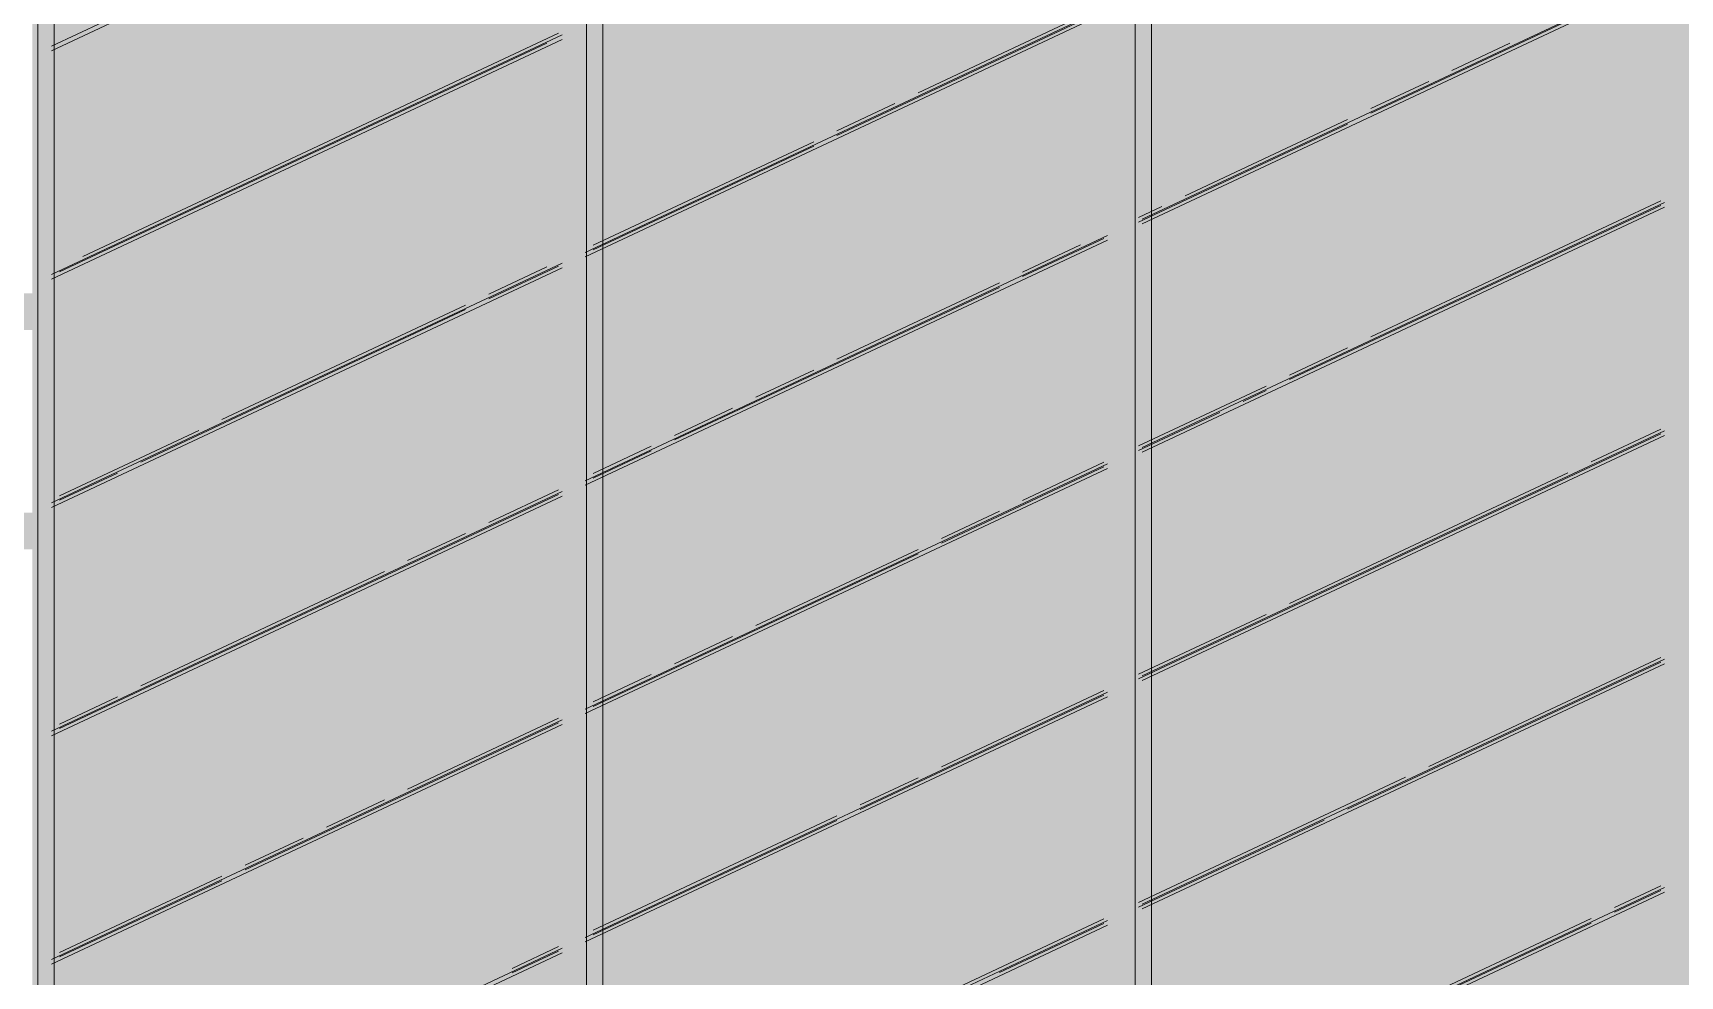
# Model space of a CAD drawing. Header units: millimetres. Extents: x 5 to 1315, y 5 to 292.
# Drawn here: x 1139.16 to 1146.66, y 228.22 to 232.52 of the extents above; entities that cross this region are included whole.
import ezdxf

# ---------------------------------------------------------------- set-up
doc = ezdxf.new("R2010")
doc.units = ezdxf.units.MM
doc.layers.add('EXISTING', color=7, linetype='Continuous')
doc.layers.add('IMAGES', color=7, linetype='Continuous')

# ---------------------------------------------------------------- blocks, each defined once
blk = doc.blocks.new('SHEET_03')
at = {"layer": 'EXISTING', "color": 250, "lineweight": 9}
for p, q in [((244.1804, 218.96), (244.1804, 235.6115)), ((244.1804, 235.5411), (244.1804, 218.8895)), ((244.2554, 218.9248), (244.2554, 235.5763)), ((241.68, 217.7861), (241.68, 234.4377)), ((241.7551, 217.7509), (241.7551, 234.4024)), ((241.68, 234.3672), (241.68, 217.7157)), ((239.2428, 232.4595), (241.5691, 233.5517)), ((239.2428, 232.4387), (241.5691, 233.5309)), ((239.1797, 233.1934), (239.1797, 216.5418)), ((239.2547, 216.5771), (239.2547, 233.2286)), ((244.2127, 231.6706), (246.5919, 232.7876)), ((244.2127, 231.6498), (246.5919, 232.7667)), ((245.2535, 232.154), (246.5752, 232.7746)), ((241.6749, 231.5199), (244.0541, 232.6368)), ((241.6749, 231.4991), (244.0541, 232.616)), ((242.8214, 232.053), (244.0374, 232.6239)), ((244.0374, 232.6447), (243.1915, 232.2475)), ((239.2428, 231.4188), (241.5691, 232.511)), ((241.5525, 232.5188), (239.3847, 231.5011)), ((239.2428, 231.398), (241.5691, 232.4901)), ((239.279, 231.4306), (241.4996, 232.4731)), ((245.8879, 232.4727), (245.6236, 232.3486)), ((245.5178, 232.299), (245.2535, 232.1748)), ((243.0857, 232.1979), (242.8214, 232.0738)), ((244.196, 231.6576), (245.1477, 232.1044)), ((245.1477, 232.1252), (244.4075, 231.7777)), ((242.7156, 232.0241), (241.7111, 231.5525)), ((241.7111, 231.5317), (242.7156, 232.0033)), ((246.5752, 231.7547), (245.2535, 231.1341)), ((244.3018, 231.7281), (244.196, 231.6784)), ((244.2127, 230.6299), (246.5919, 231.7468)), ((244.2127, 230.6091), (246.5919, 231.726)), ((244.8834, 230.9396), (246.5752, 231.7339)), ((241.6749, 230.4792), (244.0541, 231.5961)), ((241.6749, 230.4583), (244.0541, 231.5753)), ((243.6673, 231.4094), (244.0374, 231.5831)), ((243.9317, 231.5543), (243.6673, 231.4302)), ((239.2428, 230.3781), (241.5691, 231.4702)), ((241.2352, 231.3083), (241.5525, 231.4572)), ((241.4996, 231.4532), (241.2352, 231.3291)), ((239.2428, 230.3573), (241.5691, 231.4494)), ((243.5616, 231.3806), (242.8214, 231.0331)), ((242.0812, 230.6647), (243.5616, 231.3597)), ((239.6491, 230.5637), (241.1295, 231.2587)), ((241.1295, 231.2795), (240.0192, 230.7582)), ((245.1477, 231.0845), (244.8834, 230.9604)), ((242.7156, 230.9834), (242.4513, 230.8593)), ((244.7776, 230.9107), (244.196, 230.6377)), ((244.6719, 230.8403), (244.7776, 230.8899)), ((242.3455, 230.8097), (242.0812, 230.6856)), ((244.196, 230.6169), (244.5661, 230.7906)), ((239.9134, 230.7086), (239.279, 230.4107)), ((244.2127, 229.5891), (246.5919, 230.7061)), ((246.5752, 230.7139), (246.258, 230.565)), ((241.9754, 230.6359), (241.7111, 230.5118)), ((244.196, 229.5762), (246.5752, 230.6931)), ((244.2127, 229.5683), (246.5919, 230.6853)), ((241.6749, 229.4384), (244.0541, 230.5554)), ((241.7111, 230.491), (241.9754, 230.6151)), ((244.0374, 230.5632), (243.6673, 230.3895)), ((239.279, 230.3899), (239.5433, 230.514)), ((241.6749, 229.4176), (244.0541, 230.5346)), ((243.2972, 230.1949), (244.0374, 230.5424)), ((246.1523, 230.5154), (244.8834, 229.9197)), ((239.2428, 229.3374), (241.5691, 230.4295)), ((239.2428, 229.3165), (241.5691, 230.4087)), ((239.279, 229.3492), (241.5525, 230.4165)), ((241.5525, 230.4373), (241.2352, 230.2884)), ((243.5616, 230.3398), (243.2972, 230.2157)), ((241.1295, 230.2388), (240.8651, 230.1147)), ((241.7111, 229.4503), (243.1915, 230.1453)), ((243.1915, 230.1661), (242.4513, 229.8186)), ((240.7594, 230.065), (239.6491, 229.5438)), ((244.7776, 229.87), (244.196, 229.597)), ((242.3455, 229.7689), (242.0812, 229.6448)), ((244.2127, 228.5484), (246.5919, 229.6654)), ((245.1477, 228.9822), (246.5752, 229.6524)), ((246.5752, 229.6732), (245.5178, 229.1768)), ((241.9754, 229.5952), (241.7111, 229.4711)), ((244.2127, 228.5276), (246.5919, 229.6446)), ((241.6749, 228.3977), (244.0541, 229.5147)), ((242.9271, 228.9804), (244.0374, 229.5017)), ((244.0374, 229.5225), (243.2972, 229.175)), ((239.5433, 229.4941), (239.279, 229.37)), ((241.6749, 228.3769), (244.0541, 229.4939)), ((239.2428, 228.2966), (241.5691, 229.3888)), ((239.2428, 228.2758), (241.5691, 229.368)), ((240.1249, 228.7056), (241.5525, 229.3758)), ((241.5525, 229.3966), (240.8651, 229.0739)), ((243.1915, 229.1254), (242.9271, 229.0013)), ((245.4121, 229.1272), (244.196, 228.5563)), ((240.7594, 229.0243), (240.495, 228.9002)), ((242.8214, 228.9516), (241.7111, 228.4304)), ((241.7111, 228.4095), (242.8214, 228.9308)), ((244.196, 228.5354), (245.042, 228.9326)), ((240.3893, 228.8505), (240.1249, 228.7264)), ((240.0192, 228.6768), (239.279, 228.3293)), ((239.279, 228.3085), (240.0192, 228.656)), ((244.2127, 227.5077), (246.5919, 228.6247)), ((244.2127, 227.4869), (246.5919, 228.6039)), ((246.5752, 228.6325), (246.3638, 228.5332)), ((246.3638, 228.5124), (246.5752, 228.6117)), ((241.6749, 227.357), (244.0541, 228.474)), ((241.6749, 227.3362), (244.0541, 228.4531)), ((244.0374, 228.4818), (242.9271, 227.9605)), ((243.5616, 228.2376), (244.0374, 228.461)), ((244.7776, 227.7678), (246.258, 228.4628)), ((246.258, 228.4836), (245.1477, 227.9623)), ((239.2428, 227.2559), (241.5691, 228.3481)), ((239.2428, 227.2351), (241.5691, 228.3273)), ((241.5525, 228.3559), (241.341, 228.2566)), ((241.341, 228.2358), (241.5525, 228.3351))]:
    blk.add_line(p, q, dxfattribs=at)
at = {"layer": 'IMAGES', "color": 7}
for points in [[(246.6534, 225.5), (246.82, 225.5), (246.6534, 236.8333), (246.82, 236.8333)], [(244.1539, 225.3333), (244.3205, 225.3333), (244.1539, 235.5), (244.3205, 235.5)], [(239.1548, 232.5), (239.3214, 232.5), (239.1548, 233.3333), (239.3214, 233.3333)], [(241.6543, 232.5), (241.821, 232.5), (241.6543, 233.3333), (241.821, 233.3333)], [(241.4877, 232.5), (241.6543, 232.5), (241.4877, 233.1667), (241.6543, 233.1667)], [(239.3214, 232.5), (239.988, 232.5), (239.3214, 232.6667), (239.988, 232.6667)], [(239.988, 232.5), (241.4877, 232.5), (239.988, 232.6667), (241.4877, 232.6667)], [(241.821, 232.5), (242.3209, 232.5), (241.821, 232.6667), (242.3209, 232.6667)], [(242.3209, 232.5), (243.8206, 232.5), (242.3209, 232.6667), (243.8206, 232.6667)], [(243.8206, 232.5), (244.1539, 232.5), (243.8206, 232.6667), (244.1539, 232.6667)], [(244.3205, 232.5), (244.4871, 232.5), (244.3205, 232.6667), (244.4871, 232.6667)], [(244.4871, 232.5), (246.1535, 232.5), (244.4871, 232.6667), (246.1535, 232.6667)], [(246.1535, 232.5), (246.6534, 232.5), (246.1535, 232.6667), (246.6534, 232.6667)], [(239.1548, 232.3333), (239.4881, 232.3333), (239.1548, 232.5), (239.4881, 232.5)], [(239.4881, 232.3333), (239.6547, 232.3333), (239.4881, 232.5), (239.6547, 232.5)], [(239.6547, 232.3333), (241.1544, 232.3333), (239.6547, 232.5), (241.1544, 232.5)], [(241.1544, 232.3333), (241.4877, 232.3333), (241.1544, 232.5), (241.4877, 232.5)], [(241.4877, 232.3333), (241.821, 232.3333), (241.4877, 232.5), (241.821, 232.5)], [(241.821, 232.3333), (243.4873, 232.3333), (241.821, 232.5), (243.4873, 232.5)], [(243.4873, 232.3333), (244.1539, 232.3333), (243.4873, 232.5), (244.1539, 232.5)], [(244.3205, 232.3333), (245.8202, 232.3333), (244.3205, 232.5), (245.8202, 232.5)], [(245.8202, 232.3333), (246.3201, 232.3333), (245.8202, 232.5), (246.3201, 232.5)], [(246.3201, 232.3333), (246.6534, 232.3333), (246.3201, 232.5), (246.6534, 232.5)], [(239.1548, 231.5), (239.3214, 231.5), (239.1548, 232.3333), (239.3214, 232.3333)], [(239.3214, 231.6667), (239.4881, 231.6667), (239.3214, 232.3333), (239.4881, 232.3333)], [(239.4881, 232.1667), (240.9878, 232.1667), (239.4881, 232.3333), (240.9878, 232.3333)], [(240.9878, 232.1667), (241.6543, 232.1667), (240.9878, 232.3333), (241.6543, 232.3333)], [(241.6543, 231.5), (241.821, 231.5), (241.6543, 232.3333), (241.821, 232.3333)], [(241.821, 232.1667), (243.154, 232.1667), (241.821, 232.3333), (243.154, 232.3333)], [(243.154, 232.1667), (243.654, 232.1667), (243.154, 232.3333), (243.654, 232.3333)], [(243.654, 232.1667), (243.9872, 232.1667), (243.654, 232.3333), (243.9872, 232.3333)], [(243.9872, 231.6667), (244.1539, 231.6667), (243.9872, 232.3333), (244.1539, 232.3333)], [(244.3205, 232.1667), (245.3203, 232.1667), (244.3205, 232.3333), (245.3203, 232.3333)], [(245.3203, 232.1667), (245.9869, 232.1667), (245.3203, 232.3333), (245.9869, 232.3333)], [(245.9869, 232.1667), (246.6534, 232.1667), (245.9869, 232.3333), (246.6534, 232.3333)], [(239.4881, 232), (240.4879, 232), (239.4881, 232.1667), (240.4879, 232.1667)], [(240.4879, 232), (240.6545, 232), (240.4879, 232.1667), (240.6545, 232.1667)], [(240.6545, 232), (240.8211, 232), (240.6545, 232.1667), (240.8211, 232.1667)], [(240.8211, 232), (241.1544, 232), (240.8211, 232.1667), (241.1544, 232.1667)], [(241.1544, 232), (241.4877, 232), (241.1544, 232.1667), (241.4877, 232.1667)], [(241.4877, 231.5), (241.6543, 231.5), (241.4877, 232.1667), (241.6543, 232.1667)], [(241.821, 232), (242.8208, 232), (241.821, 232.1667), (242.8208, 232.1667)], [(242.8208, 232), (243.3207, 232), (242.8208, 232.1667), (243.3207, 232.1667)], [(243.3207, 232), (243.9872, 232), (243.3207, 232.1667), (243.9872, 232.1667)], [(244.3205, 232), (244.987, 232), (244.3205, 232.1667), (244.987, 232.1667)], [(244.987, 232), (245.4869, 232), (244.987, 232.1667), (245.4869, 232.1667)], [(245.4869, 232), (246.6534, 232), (245.4869, 232.1667), (246.6534, 232.1667)], [(239.4881, 231.8333), (240.1546, 231.8333), (239.4881, 232), (240.1546, 232)], [(240.1546, 231.8333), (240.8211, 231.8333), (240.1546, 232), (240.8211, 232)], [(240.8211, 231.8333), (241.4877, 231.8333), (240.8211, 232), (241.4877, 232)], [(241.821, 231.8333), (242.3209, 231.8333), (241.821, 232), (242.3209, 232)], [(242.3209, 231.8333), (242.9874, 231.8333), (242.3209, 232), (242.9874, 232)], [(242.9874, 231.8333), (243.9872, 231.8333), (242.9874, 232), (243.9872, 232)], [(244.3205, 231.8333), (244.6538, 231.8333), (244.3205, 232), (244.6538, 232)], [(244.6538, 231.8333), (245.1537, 231.8333), (244.6538, 232), (245.1537, 232)], [(245.1537, 231.8333), (246.6534, 231.8333), (245.1537, 232), (246.6534, 232)], [(239.4881, 231.6667), (239.8213, 231.6667), (239.4881, 231.8333), (239.8213, 231.8333)], [(239.8213, 231.6667), (240.3212, 231.6667), (239.8213, 231.8333), (240.3212, 231.8333)], [(240.3212, 231.6667), (241.4877, 231.6667), (240.3212, 231.8333), (241.4877, 231.8333)], [(241.821, 231.6667), (242.1542, 231.6667), (241.821, 231.8333), (242.1542, 231.8333)], [(242.1542, 231.6667), (242.6541, 231.6667), (242.1542, 231.8333), (242.6541, 231.8333)], [(242.6541, 231.6667), (243.9872, 231.6667), (242.6541, 231.8333), (243.9872, 231.8333)], [(244.3205, 231.6667), (244.8204, 231.6667), (244.3205, 231.8333), (244.8204, 231.8333)], [(244.8204, 231.6667), (246.3201, 231.6667), (244.8204, 231.8333), (246.3201, 231.8333)], [(246.3201, 231.6667), (246.6534, 231.6667), (246.3201, 231.8333), (246.6534, 231.8333)], [(239.3214, 231.5), (239.988, 231.5), (239.3214, 231.6667), (239.988, 231.6667)], [(239.988, 231.5), (241.4877, 231.5), (239.988, 231.6667), (241.4877, 231.6667)], [(241.821, 231.5), (242.3209, 231.5), (241.821, 231.6667), (242.3209, 231.6667)], [(242.3209, 231.5), (243.8206, 231.5), (242.3209, 231.6667), (243.8206, 231.6667)], [(243.8206, 231.5), (244.1539, 231.5), (243.8206, 231.6667), (244.1539, 231.6667)], [(244.3205, 231.5), (244.4871, 231.5), (244.3205, 231.6667), (244.4871, 231.6667)], [(244.4871, 231.5), (246.1535, 231.5), (244.4871, 231.6667), (246.1535, 231.6667)], [(246.1535, 231.5), (246.3201, 231.5), (246.1535, 231.6667), (246.3201, 231.6667)], [(246.3201, 231.5), (246.4868, 231.5), (246.3201, 231.6667), (246.4868, 231.6667)], [(246.4868, 231.5), (246.6534, 231.5), (246.4868, 231.6667), (246.6534, 231.6667)], [(239.1548, 231.3333), (239.4881, 231.3333), (239.1548, 231.5), (239.4881, 231.5)], [(239.4881, 231.3333), (239.6547, 231.3333), (239.4881, 231.5), (239.6547, 231.5)], [(239.6547, 231.3333), (241.3211, 231.3333), (239.6547, 231.5), (241.3211, 231.5)], [(241.3211, 231.3333), (241.4877, 231.3333), (241.3211, 231.5), (241.4877, 231.5)], [(241.4877, 231.3333), (241.821, 231.3333), (241.4877, 231.5), (241.821, 231.5)], [(241.821, 231.3333), (241.9876, 231.3333), (241.821, 231.5), (241.9876, 231.5)], [(241.9876, 231.3333), (243.4873, 231.3333), (241.9876, 231.5), (243.4873, 231.5)], [(243.4873, 231.3333), (244.1539, 231.3333), (243.4873, 231.5), (244.1539, 231.5)], [(244.3205, 231.3333), (245.6536, 231.3333), (244.3205, 231.5), (245.6536, 231.5)], [(245.6536, 231.3333), (246.3201, 231.3333), (245.6536, 231.5), (246.3201, 231.5)], [(246.3201, 231.3333), (246.6534, 231.3333), (246.3201, 231.5), (246.6534, 231.5)], [(238.9882, 231.1667), (239.3214, 231.1667), (238.9882, 231.3333), (239.3214, 231.3333)], [(239.3214, 230.6667), (239.4881, 230.6667), (239.3214, 231.3333), (239.4881, 231.3333)], [(239.4881, 231.1667), (240.9878, 231.1667), (239.4881, 231.3333), (240.9878, 231.3333)], [(240.9878, 231.1667), (241.6543, 231.1667), (240.9878, 231.3333), (241.6543, 231.3333)], [(241.6543, 227.3333), (241.821, 227.3333), (241.6543, 231.3333), (241.821, 231.3333)], [(241.821, 231.1667), (243.154, 231.1667), (241.821, 231.3333), (243.154, 231.3333)], [(243.154, 231.1667), (243.8206, 231.1667), (243.154, 231.3333), (243.8206, 231.3333)], [(243.8206, 231.1667), (243.9872, 231.1667), (243.8206, 231.3333), (243.9872, 231.3333)], [(243.9872, 230.5), (244.1539, 230.5), (243.9872, 231.3333), (244.1539, 231.3333)], [(244.3205, 231.1667), (245.4869, 231.1667), (244.3205, 231.3333), (245.4869, 231.3333)], [(245.4869, 231.1667), (245.6536, 231.1667), (245.4869, 231.3333), (245.6536, 231.3333)], [(245.6536, 231.1667), (245.9869, 231.1667), (245.6536, 231.3333), (245.9869, 231.3333)], [(245.9869, 231.1667), (246.6534, 231.1667), (245.9869, 231.3333), (246.6534, 231.3333)], [(239.1548, 230.5), (239.3214, 230.5), (239.1548, 231.1667), (239.3214, 231.1667)], [(239.4881, 231), (240.6545, 231), (239.4881, 231.1667), (240.6545, 231.1667)], [(240.6545, 231), (241.3211, 231), (240.6545, 231.1667), (241.3211, 231.1667)], [(241.3211, 231), (241.4877, 231), (241.3211, 231.1667), (241.4877, 231.1667)], [(241.4877, 230.3333), (241.6543, 230.3333), (241.4877, 231.1667), (241.6543, 231.1667)], [(241.821, 231), (242.8208, 231), (241.821, 231.1667), (242.8208, 231.1667)], [(242.8208, 231), (243.4873, 231), (242.8208, 231.1667), (243.4873, 231.1667)], [(243.4873, 231), (243.9872, 231), (243.4873, 231.1667), (243.9872, 231.1667)], [(244.3205, 231), (244.987, 231), (244.3205, 231.1667), (244.987, 231.1667)], [(244.987, 231), (245.6536, 231), (244.987, 231.1667), (245.6536, 231.1667)], [(245.6536, 231), (246.6534, 231), (245.6536, 231.1667), (246.6534, 231.1667)], [(239.4881, 230.8333), (240.3212, 230.8333), (239.4881, 231), (240.3212, 231)], [(240.3212, 230.8333), (240.8211, 230.8333), (240.3212, 231), (240.8211, 231)], [(240.8211, 230.8333), (241.4877, 230.8333), (240.8211, 231), (241.4877, 231)], [(241.821, 230.8333), (242.4875, 230.8333), (241.821, 231), (242.4875, 231)], [(242.4875, 230.8333), (243.154, 230.8333), (242.4875, 231), (243.154, 231)], [(243.154, 230.8333), (243.9872, 230.8333), (243.154, 231), (243.9872, 231)], [(244.3205, 230.8333), (244.6538, 230.8333), (244.3205, 231), (244.6538, 231)], [(244.6538, 230.8333), (244.8204, 230.8333), (244.6538, 231), (244.8204, 231)], [(244.8204, 230.8333), (244.987, 230.8333), (244.8204, 231), (244.987, 231)], [(244.987, 230.8333), (245.3203, 230.8333), (244.987, 231), (245.3203, 231)], [(245.3203, 230.8333), (246.6534, 230.8333), (245.3203, 231), (246.6534, 231)], [(239.4881, 230.6667), (239.8213, 230.6667), (239.4881, 230.8333), (239.8213, 230.8333)], [(239.8213, 230.6667), (240.4879, 230.6667), (239.8213, 230.8333), (240.4879, 230.8333)], [(240.4879, 230.6667), (241.4877, 230.6667), (240.4879, 230.8333), (241.4877, 230.8333)], [(241.821, 230.6667), (242.1542, 230.6667), (241.821, 230.8333), (242.1542, 230.8333)], [(242.1542, 230.6667), (242.8208, 230.6667), (242.1542, 230.8333), (242.8208, 230.8333)], [(242.8208, 230.6667), (243.9872, 230.6667), (242.8208, 230.8333), (243.9872, 230.8333)], [(244.3205, 230.6667), (244.987, 230.6667), (244.3205, 230.8333), (244.987, 230.8333)], [(244.987, 230.6667), (246.6534, 230.6667), (244.987, 230.8333), (246.6534, 230.8333)], [(239.3214, 230.5), (240.1546, 230.5), (239.3214, 230.6667), (240.1546, 230.6667)], [(240.1546, 230.5), (241.4877, 230.5), (240.1546, 230.6667), (241.4877, 230.6667)], [(241.821, 230.5), (242.3209, 230.5), (241.821, 230.6667), (242.3209, 230.6667)], [(242.3209, 230.5), (243.9872, 230.5), (242.3209, 230.6667), (243.9872, 230.6667)], [(244.3205, 230.5), (244.6538, 230.5), (244.3205, 230.6667), (244.6538, 230.6667)], [(244.6538, 230.5), (246.1535, 230.5), (244.6538, 230.6667), (246.1535, 230.6667)], [(246.1535, 230.5), (246.6534, 230.5), (246.1535, 230.6667), (246.6534, 230.6667)], [(239.1548, 230.3333), (239.4881, 230.3333), (239.1548, 230.5), (239.4881, 230.5)], [(239.4881, 230.3333), (239.8213, 230.3333), (239.4881, 230.5), (239.8213, 230.5)], [(239.8213, 230.3333), (241.4877, 230.3333), (239.8213, 230.5), (241.4877, 230.5)], [(241.821, 230.3333), (241.9876, 230.3333), (241.821, 230.5), (241.9876, 230.5)], [(241.9876, 230.3333), (243.654, 230.3333), (241.9876, 230.5), (243.654, 230.5)], [(243.654, 230.3333), (244.1539, 230.3333), (243.654, 230.5), (244.1539, 230.5)], [(244.3205, 230.3333), (245.8202, 230.3333), (244.3205, 230.5), (245.8202, 230.5)], [(245.8202, 230.3333), (246.4868, 230.3333), (245.8202, 230.5), (246.4868, 230.5)], [(246.4868, 230.3333), (246.6534, 230.3333), (246.4868, 230.5), (246.6534, 230.5)], [(238.9882, 230.1667), (239.3214, 230.1667), (238.9882, 230.3333), (239.3214, 230.3333)], [(239.3214, 229.5), (239.4881, 229.5), (239.3214, 230.3333), (239.4881, 230.3333)], [(239.4881, 230.1667), (240.9878, 230.1667), (239.4881, 230.3333), (240.9878, 230.3333)], [(240.9878, 230.1667), (241.6543, 230.1667), (240.9878, 230.3333), (241.6543, 230.3333)], [(241.821, 230.1667), (243.154, 230.1667), (241.821, 230.3333), (243.154, 230.3333)], [(243.154, 230.1667), (243.8206, 230.1667), (243.154, 230.3333), (243.8206, 230.3333)], [(243.8206, 230.1667), (243.9872, 230.1667), (243.8206, 230.3333), (243.9872, 230.3333)], [(243.9872, 229.5), (244.1539, 229.5), (243.9872, 230.3333), (244.1539, 230.3333)], [(244.3205, 230.1667), (245.4869, 230.1667), (244.3205, 230.3333), (245.4869, 230.3333)], [(245.4869, 230.1667), (246.1535, 230.1667), (245.4869, 230.3333), (246.1535, 230.3333)], [(246.1535, 230.1667), (246.6534, 230.1667), (246.1535, 230.3333), (246.6534, 230.3333)], [(239.1548, 229.5), (239.3214, 229.5), (239.1548, 230.1667), (239.3214, 230.1667)], [(239.4881, 230), (240.6545, 230), (239.4881, 230.1667), (240.6545, 230.1667)], [(240.6545, 230), (240.9878, 230), (240.6545, 230.1667), (240.9878, 230.1667)], [(240.9878, 230), (241.1544, 230), (240.9878, 230.1667), (241.1544, 230.1667)], [(241.1544, 230), (241.3211, 230), (241.1544, 230.1667), (241.3211, 230.1667)], [(241.3211, 230), (241.4877, 230), (241.3211, 230.1667), (241.4877, 230.1667)], [(241.4877, 229.3333), (241.6543, 229.3333), (241.4877, 230.1667), (241.6543, 230.1667)], [(241.821, 230), (242.8208, 230), (241.821, 230.1667), (242.8208, 230.1667)], [(242.8208, 230), (243.154, 230), (242.8208, 230.1667), (243.154, 230.1667)], [(243.154, 230), (243.3207, 230), (243.154, 230.1667), (243.3207, 230.1667)], [(243.3207, 230), (243.4873, 230), (243.3207, 230.1667), (243.4873, 230.1667)], [(243.4873, 230), (243.9872, 230), (243.4873, 230.1667), (243.9872, 230.1667)], [(244.3205, 230), (245.1537, 230), (244.3205, 230.1667), (245.1537, 230.1667)], [(245.1537, 230), (245.6536, 230), (245.1537, 230.1667), (245.6536, 230.1667)], [(245.6536, 230), (246.6534, 230), (245.6536, 230.1667), (246.6534, 230.1667)], [(239.4881, 229.8333), (240.3212, 229.8333), (239.4881, 230), (240.3212, 230)], [(240.3212, 229.8333), (240.9878, 229.8333), (240.3212, 230), (240.9878, 230)], [(240.9878, 229.8333), (241.4877, 229.8333), (240.9878, 230), (241.4877, 230)], [(241.821, 229.8333), (242.6541, 229.8333), (241.821, 230), (242.6541, 230)], [(242.6541, 229.8333), (243.154, 229.8333), (242.6541, 230), (243.154, 230)], [(243.154, 229.8333), (243.9872, 229.8333), (243.154, 230), (243.9872, 230)], [(244.3205, 229.8333), (244.8204, 229.8333), (244.3205, 230), (244.8204, 230)], [(244.8204, 229.8333), (245.3203, 229.8333), (244.8204, 230), (245.3203, 230)], [(245.3203, 229.8333), (246.6534, 229.8333), (245.3203, 230), (246.6534, 230)], [(239.4881, 229.6667), (239.988, 229.6667), (239.4881, 229.8333), (239.988, 229.8333)], [(239.988, 229.6667), (240.6545, 229.6667), (239.988, 229.8333), (240.6545, 229.8333)], [(240.6545, 229.6667), (241.4877, 229.6667), (240.6545, 229.8333), (241.4877, 229.8333)], [(241.821, 229.6667), (242.3209, 229.6667), (241.821, 229.8333), (242.3209, 229.8333)], [(242.3209, 229.6667), (242.8208, 229.6667), (242.3209, 229.8333), (242.8208, 229.8333)], [(242.8208, 229.6667), (243.9872, 229.6667), (242.8208, 229.8333), (243.9872, 229.8333)], [(244.3205, 229.6667), (244.4871, 229.6667), (244.3205, 229.8333), (244.4871, 229.8333)], [(244.4871, 229.6667), (244.987, 229.6667), (244.4871, 229.8333), (244.987, 229.8333)], [(244.987, 229.6667), (246.4868, 229.6667), (244.987, 229.8333), (246.4868, 229.8333)], [(246.4868, 229.6667), (246.6534, 229.6667), (246.4868, 229.8333), (246.6534, 229.8333)], [(239.4881, 229.5), (239.6547, 229.5), (239.4881, 229.6667), (239.6547, 229.6667)], [(239.6547, 229.5), (240.3212, 229.5), (239.6547, 229.6667), (240.3212, 229.6667)], [(240.3212, 229.5), (241.4877, 229.5), (240.3212, 229.6667), (241.4877, 229.6667)], [(241.821, 229.5), (242.4875, 229.5), (241.821, 229.6667), (242.4875, 229.6667)], [(242.4875, 229.5), (243.9872, 229.5), (242.4875, 229.6667), (243.9872, 229.6667)], [(244.3205, 229.5), (244.6538, 229.5), (244.3205, 229.6667), (244.6538, 229.6667)], [(244.6538, 229.5), (246.3201, 229.5), (244.6538, 229.6667), (246.3201, 229.6667)], [(246.3201, 229.5), (246.6534, 229.5), (246.3201, 229.6667), (246.6534, 229.6667)], [(239.1548, 229.3333), (239.4881, 229.3333), (239.1548, 229.5), (239.4881, 229.5)], [(239.4881, 229.3333), (239.988, 229.3333), (239.4881, 229.5), (239.988, 229.5)], [(239.988, 229.3333), (241.4877, 229.3333), (239.988, 229.5), (241.4877, 229.5)], [(241.821, 229.3333), (242.1542, 229.3333), (241.821, 229.5), (242.1542, 229.5)], [(242.1542, 229.3333), (243.654, 229.3333), (242.1542, 229.5), (243.654, 229.5)], [(243.654, 229.3333), (244.1539, 229.3333), (243.654, 229.5), (244.1539, 229.5)], [(244.3205, 229.3333), (245.8202, 229.3333), (244.3205, 229.5), (245.8202, 229.5)], [(245.8202, 229.3333), (246.6534, 229.3333), (245.8202, 229.5), (246.6534, 229.5)], [(239.1548, 226.3333), (239.3214, 226.3333), (239.1548, 229.3333), (239.3214, 229.3333)], [(239.3214, 229.1667), (239.6547, 229.1667), (239.3214, 229.3333), (239.6547, 229.3333)], [(239.6547, 229.1667), (241.1544, 229.1667), (239.6547, 229.3333), (241.1544, 229.3333)], [(241.1544, 229.1667), (241.6543, 229.1667), (241.1544, 229.3333), (241.6543, 229.3333)], [(241.821, 229.1667), (243.4873, 229.1667), (241.821, 229.3333), (243.4873, 229.3333)], [(243.4873, 229.1667), (244.1539, 229.1667), (243.4873, 229.3333), (244.1539, 229.3333)], [(244.3205, 229.1667), (245.4869, 229.1667), (244.3205, 229.3333), (245.4869, 229.3333)], [(245.4869, 229.1667), (245.8202, 229.1667), (245.4869, 229.3333), (245.8202, 229.3333)], [(245.8202, 229.1667), (245.9869, 229.1667), (245.8202, 229.3333), (245.9869, 229.3333)], [(245.9869, 229.1667), (246.1535, 229.1667), (245.9869, 229.3333), (246.1535, 229.3333)], [(246.1535, 229.1667), (246.6534, 229.1667), (246.1535, 229.3333), (246.6534, 229.3333)], [(239.3214, 228.5), (239.4881, 228.5), (239.3214, 229.1667), (239.4881, 229.1667)], [(239.4881, 229), (240.8211, 229), (239.4881, 229.1667), (240.8211, 229.1667)], [(240.8211, 229), (241.3211, 229), (240.8211, 229.1667), (241.3211, 229.1667)], [(241.3211, 229), (241.4877, 229), (241.3211, 229.1667), (241.4877, 229.1667)], [(241.4877, 228.3333), (241.6543, 228.3333), (241.4877, 229.1667), (241.6543, 229.1667)], [(241.821, 229), (242.9874, 229), (241.821, 229.1667), (242.9874, 229.1667)], [(242.9874, 229), (243.654, 229), (242.9874, 229.1667), (243.654, 229.1667)], [(243.654, 229), (243.9872, 229), (243.654, 229.1667), (243.9872, 229.1667)], [(243.9872, 228.5), (244.1539, 228.5), (243.9872, 229.1667), (244.1539, 229.1667)], [(244.3205, 229), (245.1537, 229), (244.3205, 229.1667), (245.1537, 229.1667)], [(245.1537, 229), (245.8202, 229), (245.1537, 229.1667), (245.8202, 229.1667)], [(245.8202, 229), (246.6534, 229), (245.8202, 229.1667), (246.6534, 229.1667)], [(239.4881, 228.8333), (240.4879, 228.8333), (239.4881, 229), (240.4879, 229)], [(240.4879, 228.8333), (240.9878, 228.8333), (240.4879, 229), (240.9878, 229)], [(240.9878, 228.8333), (241.4877, 228.8333), (240.9878, 229), (241.4877, 229)], [(241.821, 228.8333), (242.6541, 228.8333), (241.821, 229), (242.6541, 229)], [(242.6541, 228.8333), (242.8208, 228.8333), (242.6541, 229), (242.8208, 229)], [(242.8208, 228.8333), (242.9874, 228.8333), (242.8208, 229), (242.9874, 229)], [(242.9874, 228.8333), (243.154, 228.8333), (242.9874, 229), (243.154, 229)], [(243.154, 228.8333), (243.9872, 228.8333), (243.154, 229), (243.9872, 229)], [(244.3205, 228.8333), (244.8204, 228.8333), (244.3205, 229), (244.8204, 229)], [(244.8204, 228.8333), (245.1537, 228.8333), (244.8204, 229), (245.1537, 229)], [(245.1537, 228.8333), (245.3203, 228.8333), (245.1537, 229), (245.3203, 229)], [(245.3203, 228.8333), (245.4869, 228.8333), (245.3203, 229), (245.4869, 229)], [(245.4869, 228.8333), (246.6534, 228.8333), (245.4869, 229), (246.6534, 229)], [(239.4881, 228.6667), (239.988, 228.6667), (239.4881, 228.8333), (239.988, 228.8333)], [(239.988, 228.6667), (240.6545, 228.6667), (239.988, 228.8333), (240.6545, 228.8333)], [(240.6545, 228.6667), (241.4877, 228.6667), (240.6545, 228.8333), (241.4877, 228.8333)], [(241.821, 228.6667), (242.3209, 228.6667), (241.821, 228.8333), (242.3209, 228.8333)], [(242.3209, 228.6667), (242.9874, 228.6667), (242.3209, 228.8333), (242.9874, 228.8333)], [(242.9874, 228.6667), (243.9872, 228.6667), (242.9874, 228.8333), (243.9872, 228.8333)], [(244.3205, 228.6667), (244.4871, 228.6667), (244.3205, 228.8333), (244.4871, 228.8333)], [(244.4871, 228.6667), (245.1537, 228.6667), (244.4871, 228.8333), (245.1537, 228.8333)], [(245.1537, 228.6667), (246.6534, 228.6667), (245.1537, 228.8333), (246.6534, 228.8333)], [(239.4881, 228.5), (239.6547, 228.5), (239.4881, 228.6667), (239.6547, 228.6667)], [(239.6547, 228.5), (240.3212, 228.5), (239.6547, 228.6667), (240.3212, 228.6667)], [(240.3212, 228.5), (241.4877, 228.5), (240.3212, 228.6667), (241.4877, 228.6667)], [(241.821, 228.5), (241.9876, 228.5), (241.821, 228.6667), (241.9876, 228.6667)], [(241.9876, 228.5), (242.4875, 228.5), (241.9876, 228.6667), (242.4875, 228.6667)], [(242.4875, 228.5), (243.9872, 228.5), (242.4875, 228.6667), (243.9872, 228.6667)], [(244.3205, 228.5), (244.8204, 228.5), (244.3205, 228.6667), (244.8204, 228.6667)], [(244.8204, 228.5), (246.3201, 228.5), (244.8204, 228.6667), (246.3201, 228.6667)], [(246.3201, 228.5), (246.6534, 228.5), (246.3201, 228.6667), (246.6534, 228.6667)], [(239.3214, 228.3333), (239.988, 228.3333), (239.3214, 228.5), (239.988, 228.5)], [(239.988, 228.3333), (241.4877, 228.3333), (239.988, 228.5), (241.4877, 228.5)], [(241.821, 228.3333), (242.1542, 228.3333), (241.821, 228.5), (242.1542, 228.5)], [(242.1542, 228.3333), (243.8206, 228.3333), (242.1542, 228.5), (243.8206, 228.5)], [(243.8206, 228.3333), (244.1539, 228.3333), (243.8206, 228.5), (244.1539, 228.5)], [(244.3205, 228.3333), (244.4871, 228.3333), (244.3205, 228.5), (244.4871, 228.5)], [(244.4871, 228.3333), (245.9869, 228.3333), (244.4871, 228.5), (245.9869, 228.5)], [(245.9869, 228.3333), (246.6534, 228.3333), (245.9869, 228.5), (246.6534, 228.5)], [(239.3214, 228.1667), (239.6547, 228.1667), (239.3214, 228.3333), (239.6547, 228.3333)], [(239.6547, 228.1667), (241.1544, 228.1667), (239.6547, 228.3333), (241.1544, 228.3333)], [(241.1544, 228.1667), (241.6543, 228.1667), (241.1544, 228.3333), (241.6543, 228.3333)], [(241.821, 228.1667), (243.4873, 228.1667), (241.821, 228.3333), (243.4873, 228.3333)], [(243.4873, 228.1667), (244.1539, 228.1667), (243.4873, 228.3333), (244.1539, 228.3333)], [(244.3205, 228.1667), (245.6536, 228.1667), (244.3205, 228.3333), (245.6536, 228.3333)], [(245.6536, 228.1667), (246.3201, 228.1667), (245.6536, 228.3333), (246.3201, 228.3333)], [(246.3201, 228.1667), (246.6534, 228.1667), (246.3201, 228.3333), (246.6534, 228.3333)]]:
    blk.add_solid(points, dxfattribs=at)

msp = doc.modelspace()

# ---------------------------------------------------------------- block references
msp.add_blockref('SHEET_03', (900, 0))

doc.saveas('drawing.dxf')
